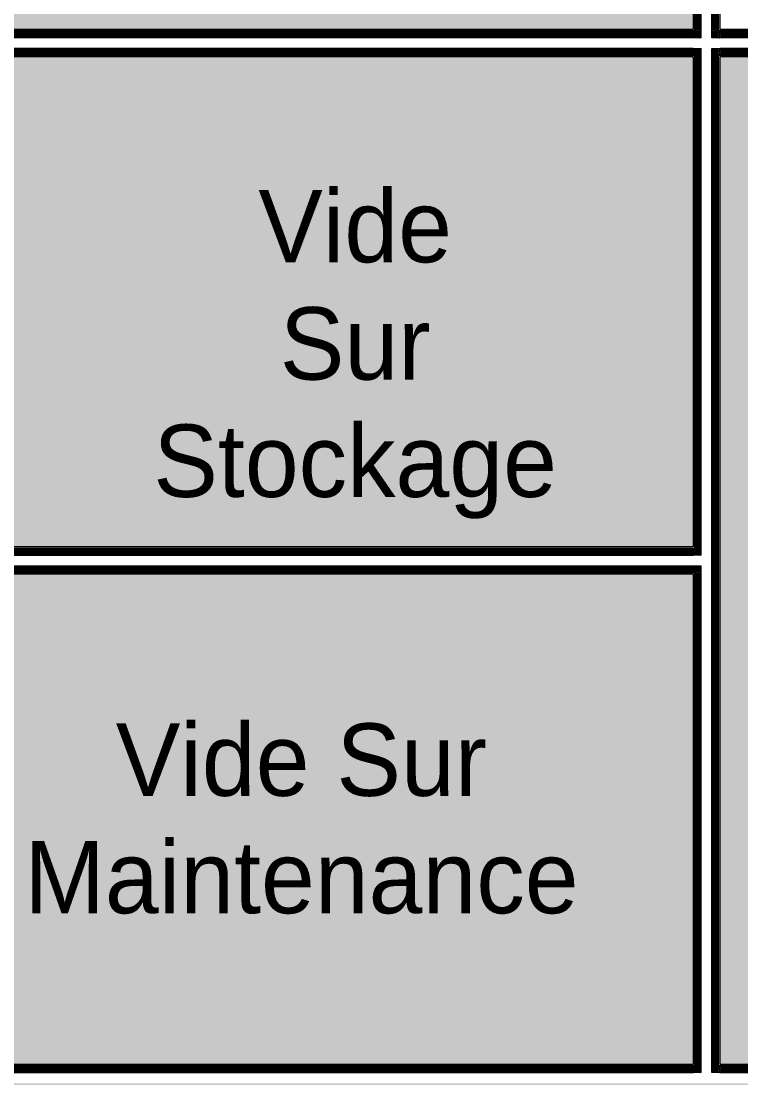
# Model space of a CAD drawing. Header units: millimetres. Extents: x 141848 to 1648660, y -465012 to -151356.
# Drawn here: x 178335 to 185791, y -216756 to -205809 of the extents above; entities that cross this region are included whole.
import ezdxf

# ---------------------------------------------------------------- set-up
doc = ezdxf.new("R2010")
doc.units = ezdxf.units.MM
doc.header["$MEASUREMENT"] = 0
doc.linetypes.add('Wipeout_Contour', pattern=[1000, 0, -1000])
for name, color, linetype in [('Hachure', 7, 'Continuous'), ('Intérieur - Agencement', 7, 'Continuous'), ('Sols_ Dalles', 7, 'Continuous')]:
    doc.layers.add(name, color=color, linetype=linetype)
doc.styles.add('STYLE_GENERE_1', font='')
doc.styles.get('STYLE_GENERE_1').set_extended_font_data('Agency FB')
pattern_1 = [(45, (0, 0), (-7.0710678, 7.0710678), [])]
pattern_2 = [(45, (0, 175), (-55.68466, 55.68466), [0, -52.5, 0, -78.75]), (110, (175, 175), (74.000794, 26.934086), [0, -38.5, 0, -66.5])]

# ---------------------------------------------------------------- blocks, each defined once
blk = doc.blocks.new('Dalle_24_2', base_point=(177876, -216896))
at = {"layer": 'Sols_ Dalles', "linetype": 'Continuous', "lineweight": 0, "true_color": 0x3f3f3f}
blk.add_hatch(color=250, dxfattribs=at).paths.add_polyline_path([(177876, -216896), (177876, -231396), (185576, -231396), (185576, -216896), (195375, -216896), (195375, -205896), (185576, -205896), (185576, -188411), (177876, -188411), (177876, -205896)])
at = {"layer": 'Sols_ Dalles', "color": 250, "linetype": 'Continuous', "lineweight": 5, "true_color": 0x1f1f1f, "flags": 128}
blk.add_lwpolyline([(177876, -216896), (177876, -231396), (185576, -231396), (185576, -216896), (195375, -216896), (195375, -205896), (185576, -205896), (185576, -188411), (177876, -188411), (177876, -205896)], close=True, dxfattribs=at)
blk = doc.blocks.new('Mur_108_2', base_point=(177876, -205896))
at = {"color": 254, "linetype": 'Wipeout_Contour', "lineweight": 0, "ltscale": 1108694.012287531}
blk.add_wipeout([(185296, -206091), (185296, -206161), (185311, -206161), (185311, -206091)], dxfattribs=at)
at = {"color": 254, "linetype": 'Wipeout_Contour', "lineweight": 0, "ltscale": 1109402.952249609}
blk.add_wipeout([(185561, -206091), (185561, -206161), (185576, -206161), (185576, -206091)], dxfattribs=at)
at = {"linetype": 'Continuous', "lineweight": 5, "true_color": 0x5f5f5f}
h = blk.add_hatch(dxfattribs=at)
h.set_pattern_fill('Briques_terre_cuite__int_94', color=251, style=0, pattern_type=2)
h.set_pattern_definition(pattern_1)
h.paths.add_polyline_path([(185296, -206091), (185296, -206161), (185311, -206161), (185311, -206091)])
h = blk.add_hatch(dxfattribs=at)
h.set_pattern_fill('Briques_terre_cuite__int_94', color=251, style=0, pattern_type=2)
h.set_pattern_definition(pattern_1)
h.paths.add_polyline_path([(185561, -206091), (185561, -206161), (185576, -206161), (185576, -206091)])
at = {"color": 254, "linetype": 'Wipeout_Contour', "lineweight": 0, "ltscale": 1108426.32316361}
blk.add_wipeout([(185296, -205981), (185296, -206091), (185311, -206091), (185311, -205981)], dxfattribs=at)
at = {"color": 254, "linetype": 'Wipeout_Contour', "lineweight": 0, "ltscale": 1109135.434237091}
blk.add_wipeout([(185561, -205981), (185561, -206091), (185576, -206091), (185576, -205981)], dxfattribs=at)
at = {"color": 254, "linetype": 'Wipeout_Contour', "lineweight": 0, "ltscale": 1099357.708882553}
blk.add_wipeout([(178156, -206176), (185296, -206176), (185296, -206161), (178156, -206161)], dxfattribs=at)
at = {"color": 254, "linetype": 'Wipeout_Contour', "lineweight": 0, "ltscale": 1115149.026821934}
blk.add_wipeout([(189736, -206161), (185576, -206161), (185576, -206176), (189736, -206176)], dxfattribs=at)
at = {"linetype": 'Continuous', "lineweight": 5, "true_color": 0x5f5f5f}
h = blk.add_hatch(dxfattribs=at)
h.set_pattern_fill('Enduit_0002', color=251, style=0, pattern_type=2)
h.set_pattern_definition(pattern_2)
h.paths.add_polyline_path([(178156, -206176), (185296, -206176), (185296, -206161), (178156, -206161)])
h = blk.add_hatch(dxfattribs=at)
h.set_pattern_fill('Enduit_0002', color=251, style=0, pattern_type=2)
h.set_pattern_definition(pattern_2)
h.paths.add_polyline_path([(189736, -206161), (185576, -206161), (185576, -206176), (189736, -206176)])
at = {"color": 254, "linetype": 'Wipeout_Contour', "lineweight": 0, "ltscale": 1108158.674561776}
blk.add_wipeout([(185296, -205911), (185296, -205981), (185311, -205981), (185311, -205911)], dxfattribs=at)
at = {"color": 254, "linetype": 'Wipeout_Contour', "lineweight": 0, "ltscale": 1108867.956784953}
blk.add_wipeout([(185561, -205911), (185561, -205981), (185576, -205981), (185576, -205911)], dxfattribs=at)
at = {"linetype": 'Continuous', "lineweight": 5, "true_color": 0x5f5f5f}
h = blk.add_hatch(dxfattribs=at)
h.set_pattern_fill('Briques_terre_cuite__int_94', color=251, style=0, pattern_type=2)
h.set_pattern_definition(pattern_1)
h.paths.add_polyline_path([(185296, -205911), (185296, -205981), (185311, -205981), (185311, -205911)])
h = blk.add_hatch(dxfattribs=at)
h.set_pattern_fill('Briques_terre_cuite__int_94', color=251, style=0, pattern_type=2)
h.set_pattern_definition(pattern_1)
h.paths.add_polyline_path([(185561, -205911), (185561, -205981), (185576, -205981), (185576, -205911)])
at = {"color": 254, "linetype": 'Wipeout_Contour', "lineweight": 0, "ltscale": 1098216.086922957}
blk.add_wipeout([(177891, -205911), (185296, -205911), (185296, -205896), (177891, -205896)], dxfattribs=at)
at = {"color": 254, "linetype": 'Wipeout_Contour', "lineweight": 0, "ltscale": 1117029.776421002}
blk.add_wipeout([(191696, -205896), (185576, -205896), (185576, -205911), (191696, -205911)], dxfattribs=at)
at = {"color": 254, "linetype": 'Wipeout_Contour', "lineweight": 0, "ltscale": 1108540.015582479}
blk.add_wipeout([(185311, -205981), (185311, -206091), (185381, -206091), (185381, -205981)], dxfattribs=at)
at = {"color": 254, "linetype": 'Wipeout_Contour', "lineweight": 0, "ltscale": 1109021.675944548}
blk.add_wipeout([(185491, -205981), (185491, -206091), (185561, -206091), (185561, -205981)], dxfattribs=at)
at = {"linetype": 'Continuous', "lineweight": 5, "true_color": 0x5f5f5f}
h = blk.add_hatch(dxfattribs=at)
h.set_pattern_fill('Enduit_0002', color=251, style=0, pattern_type=2)
h.set_pattern_definition(pattern_2)
h.paths.add_polyline_path([(177891, -205911), (185296, -205911), (185296, -205896), (177891, -205896)])
h = blk.add_hatch(dxfattribs=at)
h.set_pattern_fill('Enduit_0002', color=251, style=0, pattern_type=2)
h.set_pattern_definition(pattern_2)
h.paths.add_polyline_path([(191696, -205896), (185576, -205896), (185576, -205911), (191696, -205911)])
at = {"color": 254, "linetype": 'Wipeout_Contour', "lineweight": 0, "ltscale": 1098435.124131426}
blk.add_wipeout([(177961, -205981), (185296, -205981), (185296, -205911), (177961, -205911)], dxfattribs=at)
at = {"color": 254, "linetype": 'Wipeout_Contour', "lineweight": 0, "ltscale": 1117175.578457477}
blk.add_wipeout([(191711, -205911), (185576, -205911), (185576, -205981), (191711, -205981)], dxfattribs=at)
at = {"linetype": 'Continuous', "lineweight": 5, "true_color": 0x5f5f5f}
h = blk.add_hatch(dxfattribs=at)
h.set_pattern_fill('Briques_terre_cuite__int_94', color=251, style=0, pattern_type=2)
h.set_pattern_definition(pattern_1)
h.paths.add_polyline_path([(177961, -205981), (185296, -205981), (185296, -205911), (177961, -205911)])
h = blk.add_hatch(dxfattribs=at)
h.set_pattern_fill('Briques_terre_cuite__int_94', color=251, style=0, pattern_type=2)
h.set_pattern_definition(pattern_1)
h.paths.add_polyline_path([(191711, -205911), (185576, -205911), (185576, -205981), (191711, -205981)])
at = {"color": 7, "linetype": 'Continuous', "lineweight": 5}
for p, q in [((185296, -205911), (177961, -205911)), ((185311, -205911), (185296, -205911)), ((185576, -205911), (185561, -205911)), ((191711, -205911), (185576, -205911))]:
    blk.add_line(p, q, dxfattribs=at)
at = {"color": 7, "linetype": 'Continuous', "lineweight": 5, "flags": 128}
for points in [[(185296, -205896), (177876, -205896)], [(191696, -205896), (185576, -205896)]]:
    blk.add_lwpolyline(points, dxfattribs=at)
at = {"color": 254, "linetype": 'Wipeout_Contour', "lineweight": 0, "ltscale": 1098848.993650395}
blk.add_wipeout([(178071, -206091), (185296, -206091), (185296, -205981), (178071, -205981)], dxfattribs=at)
at = {"color": 254, "linetype": 'Wipeout_Contour', "lineweight": 0, "ltscale": 1114872.31334675}
blk.add_wipeout([(189821, -205981), (185576, -205981), (185576, -206091), (189821, -206091)], dxfattribs=at)
at = {"color": 7, "linetype": 'Continuous', "lineweight": 5}
for p, q in [((185296, -205981), (178071, -205981)), ((185311, -205981), (185296, -205981)), ((185381, -205981), (185311, -205981)), ((185561, -205981), (185491, -205981)), ((185576, -205981), (185561, -205981)), ((189821, -205981), (185576, -205981))]:
    blk.add_line(p, q, dxfattribs=at)
at = {"color": 254, "linetype": 'Wipeout_Contour', "lineweight": 0, "ltscale": 1099210.568425837}
blk.add_wipeout([(178141, -206161), (185296, -206161), (185296, -206091), (178141, -206091)], dxfattribs=at)
at = {"color": 254, "linetype": 'Wipeout_Contour', "lineweight": 0, "ltscale": 1115043.633394745}
blk.add_wipeout([(189751, -206091), (185576, -206091), (185576, -206161), (189751, -206161)], dxfattribs=at)
at = {"linetype": 'Continuous', "lineweight": 5, "true_color": 0x5f5f5f}
h = blk.add_hatch(dxfattribs=at)
h.set_pattern_fill('Briques_terre_cuite__int_94', color=251, style=0, pattern_type=2)
h.set_pattern_definition(pattern_1)
h.paths.add_polyline_path([(178141, -206161), (185296, -206161), (185296, -206091), (178141, -206091)])
h = blk.add_hatch(dxfattribs=at)
h.set_pattern_fill('Briques_terre_cuite__int_94', color=251, style=0, pattern_type=2)
h.set_pattern_definition(pattern_1)
h.paths.add_polyline_path([(189751, -206091), (185576, -206091), (185576, -206161), (189751, -206161)])
at = {"color": 7, "linetype": 'Continuous', "lineweight": 5}
for p, q in [((185296, -206091), (178141, -206091)), ((185296, -206091), (185311, -206091)), ((185311, -206091), (185381, -206091)), ((185491, -206091), (185561, -206091)), ((185561, -206091), (185576, -206091)), ((189751, -206091), (185576, -206091)), ((178141, -206161), (185296, -206161)), ((185296, -206161), (185311, -206161)), ((185561, -206161), (185576, -206161)), ((185576, -206161), (189751, -206161))]:
    blk.add_line(p, q, dxfattribs=at)
at = {"color": 7, "linetype": 'Continuous', "lineweight": 5, "flags": 128}
for points in [[(178156, -206176), (185296, -206176)], [(185576, -206176), (189736, -206176)]]:
    blk.add_lwpolyline(points, dxfattribs=at)
blk = doc.blocks.new('Mur_110_2', base_point=(195375, -216896))
at = {"color": 254, "linetype": 'Wipeout_Contour', "lineweight": 0, "ltscale": 1140669.123394106}
blk.add_wipeout([(185296, -216701), (185296, -216811), (185311, -216811), (185311, -216701)], dxfattribs=at)
at = {"color": 254, "linetype": 'Wipeout_Contour', "lineweight": 0, "ltscale": 1141358.20260888}
blk.add_wipeout([(185561, -216701), (185561, -216811), (185576, -216811), (185576, -216701)], dxfattribs=at)
at = {"color": 254, "linetype": 'Wipeout_Contour', "lineweight": 0, "ltscale": 1140395.506088906}
blk.add_wipeout([(185296, -216631), (185296, -216701), (185311, -216701), (185311, -216631)], dxfattribs=at)
at = {"color": 254, "linetype": 'Wipeout_Contour', "lineweight": 0, "ltscale": 1141084.750527123}
blk.add_wipeout([(185561, -216631), (185561, -216701), (185576, -216701), (185576, -216631)], dxfattribs=at)
at = {"linetype": 'Continuous', "lineweight": 5, "true_color": 0x5f5f5f}
h = blk.add_hatch(dxfattribs=at)
h.set_pattern_fill('Briques_terre_cuite__int_94', color=251, style=0, pattern_type=2)
h.set_pattern_definition(pattern_1)
h.paths.add_polyline_path([(185296, -216631), (185296, -216701), (185311, -216701), (185311, -216631)])
h = blk.add_hatch(dxfattribs=at)
h.set_pattern_fill('Briques_terre_cuite__int_94', color=251, style=0, pattern_type=2)
h.set_pattern_definition(pattern_1)
h.paths.add_polyline_path([(185561, -216631), (185561, -216701), (185576, -216701), (185576, -216631)])
at = {"color": 254, "linetype": 'Wipeout_Contour', "lineweight": 0, "ltscale": 1131068.87650674}
blk.add_wipeout([(178156, -216631), (185296, -216631), (185296, -216616), (178156, -216616)], dxfattribs=at)
at = {"color": 254, "linetype": 'Wipeout_Contour', "lineweight": 0, "ltscale": 1146422.060682625}
blk.add_wipeout([(189736, -216616), (185576, -216616), (185576, -216631), (189736, -216631)], dxfattribs=at)
at = {"color": 254, "linetype": 'Wipeout_Contour', "lineweight": 0, "ltscale": 1140779.602637975}
blk.add_wipeout([(185311, -216701), (185311, -216811), (185381, -216811), (185381, -216701)], dxfattribs=at)
at = {"color": 254, "linetype": 'Wipeout_Contour', "lineweight": 0, "ltscale": 1141247.656454093}
blk.add_wipeout([(185491, -216701), (185491, -216811), (185561, -216811), (185561, -216701)], dxfattribs=at)
at = {"linetype": 'Continuous', "lineweight": 5, "true_color": 0x5f5f5f}
h = blk.add_hatch(dxfattribs=at)
h.set_pattern_fill('Enduit_0002', color=251, style=0, pattern_type=2)
h.set_pattern_definition(pattern_2)
h.paths.add_polyline_path([(178156, -216631), (185296, -216631), (185296, -216616), (178156, -216616)])
h = blk.add_hatch(dxfattribs=at)
h.set_pattern_fill('Enduit_0002', color=251, style=0, pattern_type=2)
h.set_pattern_definition(pattern_2)
h.paths.add_polyline_path([(189736, -216616), (185576, -216616), (185576, -216631), (189736, -216631)])
at = {"color": 254, "linetype": 'Wipeout_Contour', "lineweight": 0, "ltscale": 1131367.05850493}
blk.add_wipeout([(178071, -216811), (185296, -216811), (185296, -216701), (178071, -216701)], dxfattribs=at)
at = {"color": 254, "linetype": 'Wipeout_Contour', "lineweight": 0, "ltscale": 1146934.702504842}
blk.add_wipeout([(189821, -216701), (185576, -216701), (185576, -216811), (189821, -216811)], dxfattribs=at)
at = {"color": 254, "linetype": 'Wipeout_Contour', "lineweight": 0, "ltscale": 1131180.07473482}
blk.add_wipeout([(178141, -216701), (185296, -216701), (185296, -216631), (178141, -216631)], dxfattribs=at)
at = {"color": 254, "linetype": 'Wipeout_Contour', "lineweight": 0, "ltscale": 1146570.327144492}
blk.add_wipeout([(189751, -216631), (185576, -216631), (185576, -216701), (189751, -216701)], dxfattribs=at)
at = {"linetype": 'Continuous', "lineweight": 5, "true_color": 0x5f5f5f}
h = blk.add_hatch(dxfattribs=at)
h.set_pattern_fill('Briques_terre_cuite__int_94', color=251, style=0, pattern_type=2)
h.set_pattern_definition(pattern_1)
h.paths.add_polyline_path([(178141, -216701), (185296, -216701), (185296, -216631), (178141, -216631)])
h = blk.add_hatch(dxfattribs=at)
h.set_pattern_fill('Briques_terre_cuite__int_94', color=251, style=0, pattern_type=2)
h.set_pattern_definition(pattern_1)
h.paths.add_polyline_path([(189751, -216631), (185576, -216631), (185576, -216701), (189751, -216701)])
at = {"color": 7, "linetype": 'Continuous', "lineweight": 5}
for p, q in [((185296, -216631), (178141, -216631)), ((185311, -216631), (185296, -216631)), ((185576, -216631), (185561, -216631)), ((189751, -216631), (185576, -216631)), ((178141, -216701), (185296, -216701)), ((185311, -216701), (185296, -216701)), ((185381, -216701), (185311, -216701)), ((185561, -216701), (185491, -216701)), ((185576, -216701), (185561, -216701)), ((185576, -216701), (189751, -216701))]:
    blk.add_line(p, q, dxfattribs=at)
at = {"color": 7, "linetype": 'Continuous', "lineweight": 5, "flags": 128}
for points in [[(185296, -216616), (178156, -216616)], [(189736, -216616), (185576, -216616)]]:
    blk.add_lwpolyline(points, dxfattribs=at)
blk = doc.blocks.new('Mur_117_2', base_point=(185576, -211396))
at = {"color": 254, "linetype": 'Wipeout_Contour', "lineweight": 0, "ltscale": 1105526.259335811}
blk.add_wipeout([(178156, -211341), (178156, -211271), (178141, -211271), (178141, -211341)], dxfattribs=at)
at = {"color": 254, "linetype": 'Wipeout_Contour', "lineweight": 0, "ltscale": 1124729.631524595}
blk.add_wipeout([(185296, -211451), (185296, -211521), (185311, -211521), (185311, -211451)], dxfattribs=at)
at = {"linetype": 'Continuous', "lineweight": 5, "true_color": 0x5f5f5f}
h = blk.add_hatch(dxfattribs=at)
h.set_pattern_fill('Briques_terre_cuite__int_94', color=251, style=0, pattern_type=2)
h.set_pattern_definition(pattern_1)
h.paths.add_polyline_path([(178156, -211341), (178156, -211271), (178141, -211271), (178141, -211341)])
h = blk.add_hatch(dxfattribs=at)
h.set_pattern_fill('Briques_terre_cuite__int_94', color=251, style=0, pattern_type=2)
h.set_pattern_definition(pattern_1)
h.paths.add_polyline_path([(185296, -211451), (185296, -211521), (185311, -211521), (185311, -211451)])
at = {"color": 254, "linetype": 'Wipeout_Contour', "lineweight": 0, "ltscale": 1105801.524613}
blk.add_wipeout([(178156, -211451), (178156, -211341), (178141, -211341), (178141, -211451)], dxfattribs=at)
at = {"color": 254, "linetype": 'Wipeout_Contour', "lineweight": 0, "ltscale": 1124458.89558667}
blk.add_wipeout([(185296, -211341), (185296, -211451), (185311, -211451), (185311, -211341)], dxfattribs=at)
at = {"color": 254, "linetype": 'Wipeout_Contour', "lineweight": 0, "ltscale": 1124188.198458556}
blk.add_wipeout([(185296, -211271), (185296, -211341), (185311, -211341), (185311, -211271)], dxfattribs=at)
at = {"color": 254, "linetype": 'Wipeout_Contour', "lineweight": 0, "ltscale": 1106076.827601532}
blk.add_wipeout([(178156, -211521), (178156, -211451), (178141, -211451), (178141, -211521)], dxfattribs=at)
at = {"linetype": 'Continuous', "lineweight": 5, "true_color": 0x5f5f5f}
h = blk.add_hatch(dxfattribs=at)
h.set_pattern_fill('Briques_terre_cuite__int_94', color=251, style=0, pattern_type=2)
h.set_pattern_definition(pattern_1)
h.paths.add_polyline_path([(185296, -211271), (185296, -211341), (185311, -211341), (185311, -211271)])
h = blk.add_hatch(dxfattribs=at)
h.set_pattern_fill('Briques_terre_cuite__int_94', color=251, style=0, pattern_type=2)
h.set_pattern_definition(pattern_1)
h.paths.add_polyline_path([(178156, -211521), (178156, -211451), (178141, -211451), (178141, -211521)])
at = {"color": 254, "linetype": 'Wipeout_Contour', "lineweight": 0, "ltscale": 1114728.128493999}
blk.add_wipeout([(185296, -211256), (178156, -211256), (178156, -211271), (185296, -211271)], dxfattribs=at)
at = {"color": 254, "linetype": 'Wipeout_Contour', "lineweight": 0, "ltscale": 1105691.987195035}
blk.add_wipeout([(178141, -211451), (178141, -211341), (178071, -211341), (178071, -211451)], dxfattribs=at)
at = {"color": 254, "linetype": 'Wipeout_Contour', "lineweight": 0, "ltscale": 1124570.967242918}
blk.add_wipeout([(185311, -211341), (185311, -211451), (185381, -211451), (185381, -211341)], dxfattribs=at)
at = {"color": 254, "linetype": 'Wipeout_Contour', "lineweight": 0, "ltscale": 1115531.962706978}
blk.add_wipeout([(178156, -211536), (185296, -211536), (185296, -211521), (178156, -211521)], dxfattribs=at)
at = {"linetype": 'Continuous', "lineweight": 5, "true_color": 0x5f5f5f}
h = blk.add_hatch(dxfattribs=at)
h.set_pattern_fill('Enduit_0002', color=251, style=0, pattern_type=2)
h.set_pattern_definition(pattern_2)
h.paths.add_polyline_path([(185296, -211256), (178156, -211256), (178156, -211271), (185296, -211271)])
h = blk.add_hatch(dxfattribs=at)
h.set_pattern_fill('Enduit_0002', color=251, style=0, pattern_type=2)
h.set_pattern_definition(pattern_2)
h.paths.add_polyline_path([(178156, -211536), (185296, -211536), (185296, -211521), (178156, -211521)])
at = {"color": 254, "linetype": 'Wipeout_Contour', "lineweight": 0, "ltscale": 1115403.020742392}
blk.add_wipeout([(178156, -211521), (185296, -211521), (185296, -211451), (178156, -211451)], dxfattribs=at)
at = {"linetype": 'Continuous', "lineweight": 5, "true_color": 0x5f5f5f}
h = blk.add_hatch(dxfattribs=at)
h.set_pattern_fill('Briques_terre_cuite__int_94', color=251, style=0, pattern_type=2)
h.set_pattern_definition(pattern_1)
h.paths.add_polyline_path([(178156, -211521), (185296, -211521), (185296, -211451), (178156, -211451)])
at = {"color": 7, "linetype": 'Continuous', "lineweight": 5}
for p, q in [((178141, -211521), (178156, -211521)), ((178156, -211521), (185296, -211521)), ((185296, -211521), (185311, -211521))]:
    blk.add_line(p, q, dxfattribs=at)
at = {"color": 7, "linetype": 'Continuous', "lineweight": 5, "flags": 128}
blk.add_lwpolyline([(178156, -211536), (185296, -211536)], dxfattribs=at)
at = {"color": 254, "linetype": 'Wipeout_Contour', "lineweight": 0, "ltscale": 1115130.001308921}
blk.add_wipeout([(178156, -211451), (185296, -211451), (185296, -211341), (178156, -211341)], dxfattribs=at)
at = {"color": 7, "linetype": 'Continuous', "lineweight": 5}
for p, q in [((178071, -211451), (178141, -211451)), ((178141, -211451), (178156, -211451)), ((178156, -211451), (185296, -211451)), ((185296, -211451), (185311, -211451)), ((185311, -211451), (185381, -211451))]:
    blk.add_line(p, q, dxfattribs=at)
at = {"color": 254, "linetype": 'Wipeout_Contour', "lineweight": 0, "ltscale": 1114857.020136079}
blk.add_wipeout([(178156, -211341), (185296, -211341), (185296, -211271), (178156, -211271)], dxfattribs=at)
at = {"linetype": 'Continuous', "lineweight": 5, "true_color": 0x5f5f5f}
h = blk.add_hatch(dxfattribs=at)
h.set_pattern_fill('Briques_terre_cuite__int_94', color=251, style=0, pattern_type=2)
h.set_pattern_definition(pattern_1)
h.paths.add_polyline_path([(178156, -211341), (185296, -211341), (185296, -211271), (178156, -211271)])
at = {"color": 7, "linetype": 'Continuous', "lineweight": 5}
for p, q in [((178156, -211271), (178141, -211271)), ((185296, -211271), (178156, -211271)), ((185311, -211271), (185296, -211271)), ((178141, -211341), (178071, -211341)), ((178156, -211341), (178141, -211341)), ((178156, -211341), (185296, -211341)), ((185311, -211341), (185296, -211341)), ((185381, -211341), (185311, -211341))]:
    blk.add_line(p, q, dxfattribs=at)
at = {"color": 7, "linetype": 'Continuous', "lineweight": 5, "flags": 128}
blk.add_lwpolyline([(185296, -211256), (178156, -211256)], dxfattribs=at)
blk = doc.blocks.new('Mur_197_2', base_point=(185576, -200101))
at = {"color": 254, "linetype": 'Wipeout_Contour', "lineweight": 0, "ltscale": 1108032.302031962}
blk.add_wipeout([(185296, -205896), (185296, -205911), (185311, -205911), (185311, -205896)], dxfattribs=at)
at = {"color": 254, "linetype": 'Wipeout_Contour', "lineweight": 0, "ltscale": 1108741.665091976}
blk.add_wipeout([(185561, -205896), (185561, -205911), (185576, -205911), (185576, -205896)], dxfattribs=at)
at = {"color": 254, "linetype": 'Wipeout_Contour', "lineweight": 0, "ltscale": 1124060.385624711}
blk.add_wipeout([(185296, -211256), (185296, -211271), (185311, -211271), (185311, -211256)], dxfattribs=at)
at = {"color": 254, "linetype": 'Wipeout_Contour', "lineweight": 0, "ltscale": 1140266.313593125}
blk.add_wipeout([(185296, -216616), (185296, -216631), (185311, -216631), (185311, -216616)], dxfattribs=at)
at = {"color": 254, "linetype": 'Wipeout_Contour', "lineweight": 0, "ltscale": 1140955.636070018}
blk.add_wipeout([(185561, -216616), (185561, -216631), (185576, -216631), (185576, -216616)], dxfattribs=at)
at = {"linetype": 'Continuous', "lineweight": 5, "true_color": 0x5f5f5f}
h = blk.add_hatch(dxfattribs=at)
h.set_pattern_fill('Enduit_0002', color=251, style=0, pattern_type=2)
h.set_pattern_definition(pattern_2)
h.paths.add_polyline_path([(185296, -205896), (185296, -205911), (185311, -205911), (185311, -205896)])
h = blk.add_hatch(dxfattribs=at)
h.set_pattern_fill('Enduit_0002', color=251, style=0, pattern_type=2)
h.set_pattern_definition(pattern_2)
h.paths.add_polyline_path([(185561, -205896), (185561, -205911), (185576, -205911), (185576, -205896)])
h = blk.add_hatch(dxfattribs=at)
h.set_pattern_fill('Enduit_0002', color=251, style=0, pattern_type=2)
h.set_pattern_definition(pattern_2)
h.paths.add_polyline_path([(185296, -211256), (185296, -211271), (185311, -211271), (185311, -211256)])
h = blk.add_hatch(dxfattribs=at)
h.set_pattern_fill('Enduit_0002', color=251, style=0, pattern_type=2)
h.set_pattern_definition(pattern_2)
h.paths.add_polyline_path([(185296, -216616), (185296, -216631), (185311, -216631), (185311, -216616)])
h = blk.add_hatch(dxfattribs=at)
h.set_pattern_fill('Enduit_0002', color=251, style=0, pattern_type=2)
h.set_pattern_definition(pattern_2)
h.paths.add_polyline_path([(185561, -216616), (185561, -216631), (185576, -216631), (185576, -216616)])
at = {"color": 254, "linetype": 'Wipeout_Contour', "lineweight": 0, "ltscale": 1099450.289551988}
blk.add_wipeout([(185311, -205896), (185311, -200101), (185296, -200101), (185296, -205896)], dxfattribs=at)
at = {"color": 254, "linetype": 'Wipeout_Contour', "lineweight": 0, "ltscale": 1100575.970566838}
blk.add_wipeout([(185561, -200381), (185561, -205896), (185576, -205896), (185576, -200381)], dxfattribs=at)
at = {"color": 254, "linetype": 'Wipeout_Contour', "lineweight": 0, "ltscale": 1116440.300172366}
blk.add_wipeout([(185296, -206176), (185296, -211256), (185311, -211256), (185311, -206176)], dxfattribs=at)
at = {"color": 254, "linetype": 'Wipeout_Contour', "lineweight": 0, "ltscale": 1125242.242337045}
blk.add_wipeout([(185561, -206176), (185561, -216616), (185576, -216616), (185576, -206176)], dxfattribs=at)
at = {"color": 254, "linetype": 'Wipeout_Contour', "lineweight": 0, "ltscale": 1132561.79772521}
blk.add_wipeout([(185296, -211536), (185296, -216616), (185311, -216616), (185311, -211536)], dxfattribs=at)
at = {"linetype": 'Continuous', "lineweight": 5, "true_color": 0x5f5f5f}
h = blk.add_hatch(dxfattribs=at)
h.set_pattern_fill('Enduit_0002', color=251, style=0, pattern_type=2)
h.set_pattern_definition(pattern_2)
h.paths.add_polyline_path([(185311, -205896), (185311, -200101), (185296, -200101), (185296, -205896)])
h = blk.add_hatch(dxfattribs=at)
h.set_pattern_fill('Enduit_0002', color=251, style=0, pattern_type=2)
h.set_pattern_definition(pattern_2)
h.paths.add_polyline_path([(185561, -200381), (185561, -205896), (185576, -205896), (185576, -200381)])
h = blk.add_hatch(dxfattribs=at)
h.set_pattern_fill('Enduit_0002', color=251, style=0, pattern_type=2)
h.set_pattern_definition(pattern_2)
h.paths.add_polyline_path([(185296, -206176), (185296, -211256), (185311, -211256), (185311, -206176)])
h = blk.add_hatch(dxfattribs=at)
h.set_pattern_fill('Enduit_0002', color=251, style=0, pattern_type=2)
h.set_pattern_definition(pattern_2)
h.paths.add_polyline_path([(185561, -206176), (185561, -216616), (185576, -216616), (185576, -206176)])
h = blk.add_hatch(dxfattribs=at)
h.set_pattern_fill('Enduit_0002', color=251, style=0, pattern_type=2)
h.set_pattern_definition(pattern_2)
h.paths.add_polyline_path([(185296, -211536), (185296, -216616), (185311, -216616), (185311, -211536)])
at = {"color": 254, "linetype": 'Wipeout_Contour', "lineweight": 0, "ltscale": 1108754.171048852}
blk.add_wipeout([(185491, -205911), (185491, -205981), (185561, -205981), (185561, -205911)], dxfattribs=at)
at = {"color": 254, "linetype": 'Wipeout_Contour', "lineweight": 0, "ltscale": 1108820.438114642}
blk.add_wipeout([(185296, -206161), (185296, -206176), (185311, -206176), (185311, -206161)], dxfattribs=at)
at = {"color": 254, "linetype": 'Wipeout_Contour', "lineweight": 0, "ltscale": 1109529.297290263}
blk.add_wipeout([(185561, -206161), (185561, -206176), (185576, -206176), (185576, -206161)], dxfattribs=at)
at = {"color": 254, "linetype": 'Wipeout_Contour', "lineweight": 0, "ltscale": 1124857.495403426}
blk.add_wipeout([(185296, -211521), (185296, -211536), (185311, -211536), (185311, -211521)], dxfattribs=at)
at = {"color": 254, "linetype": 'Wipeout_Contour', "lineweight": 0, "ltscale": 1140974.177878002}
blk.add_wipeout([(185491, -216631), (185491, -216701), (185561, -216701), (185561, -216631)], dxfattribs=at)
at = {"linetype": 'Continuous', "lineweight": 5, "true_color": 0x5f5f5f}
h = blk.add_hatch(dxfattribs=at)
h.set_pattern_fill('Briques_terre_cuite__int_94', color=251, style=0, pattern_type=2)
h.set_pattern_definition(pattern_1)
h.paths.add_polyline_path([(185491, -205911), (185491, -205981), (185561, -205981), (185561, -205911)])
h = blk.add_hatch(dxfattribs=at)
h.set_pattern_fill('Enduit_0002', color=251, style=0, pattern_type=2)
h.set_pattern_definition(pattern_2)
h.paths.add_polyline_path([(185296, -206161), (185296, -206176), (185311, -206176), (185311, -206161)])
h = blk.add_hatch(dxfattribs=at)
h.set_pattern_fill('Enduit_0002', color=251, style=0, pattern_type=2)
h.set_pattern_definition(pattern_2)
h.paths.add_polyline_path([(185561, -206161), (185561, -206176), (185576, -206176), (185576, -206161)])
h = blk.add_hatch(dxfattribs=at)
h.set_pattern_fill('Enduit_0002', color=251, style=0, pattern_type=2)
h.set_pattern_definition(pattern_2)
h.paths.add_polyline_path([(185296, -211521), (185296, -211536), (185311, -211536), (185311, -211521)])
h = blk.add_hatch(dxfattribs=at)
h.set_pattern_fill('Briques_terre_cuite__int_94', color=251, style=0, pattern_type=2)
h.set_pattern_definition(pattern_1)
h.paths.add_polyline_path([(185491, -216631), (185491, -216701), (185561, -216701), (185561, -216631)])
at = {"color": 254, "linetype": 'Wipeout_Contour', "lineweight": 0, "ltscale": 1100461.595443218}
blk.add_wipeout([(185491, -200366), (185491, -205911), (185561, -205911), (185561, -200366)], dxfattribs=at)
at = {"color": 254, "linetype": 'Wipeout_Contour', "lineweight": 0, "ltscale": 1125130.576254676}
blk.add_wipeout([(185491, -206161), (185491, -216631), (185561, -216631), (185561, -206161)], dxfattribs=at)
at = {"color": 254, "linetype": 'Wipeout_Contour', "lineweight": 0, "ltscale": 1141013.604110696}
blk.add_wipeout([(185381, -216701), (185381, -216811), (185491, -216811), (185491, -216701)], dxfattribs=at)
at = {"linetype": 'Continuous', "lineweight": 5, "true_color": 0x5f5f5f}
h = blk.add_hatch(dxfattribs=at)
h.set_pattern_fill('Briques_terre_cuite__int_94', color=251, style=0, pattern_type=2)
h.set_pattern_definition(pattern_1)
h.paths.add_polyline_path([(185491, -200366), (185491, -205911), (185561, -205911), (185561, -200366)])
h = blk.add_hatch(dxfattribs=at)
h.set_pattern_fill('Briques_terre_cuite__int_94', color=251, style=0, pattern_type=2)
h.set_pattern_definition(pattern_1)
h.paths.add_polyline_path([(185491, -206161), (185491, -216631), (185561, -216631), (185561, -206161)])
at = {"color": 7, "linetype": 'Continuous', "lineweight": 5}
for p, q in [((185561, -205911), (185561, -200366)), ((185576, -205911), (185561, -205911)), ((185576, -216631), (185561, -216631))]:
    blk.add_line(p, q, dxfattribs=at)
at = {"color": 7, "linetype": 'Continuous', "lineweight": 5, "flags": 128}
blk.add_lwpolyline([(185576, -205896), (185576, -200381)], dxfattribs=at)
at = {"color": 254, "linetype": 'Wipeout_Contour', "lineweight": 0, "ltscale": 1109289.221394491}
blk.add_wipeout([(185491, -206091), (185491, -206161), (185561, -206161), (185561, -206091)], dxfattribs=at)
at = {"color": 254, "linetype": 'Wipeout_Contour', "lineweight": 0, "ltscale": 1132910.088832545}
blk.add_wipeout([(185381, -211451), (185381, -216701), (185491, -216701), (185491, -211451)], dxfattribs=at)
at = {"linetype": 'Continuous', "lineweight": 5, "true_color": 0x5f5f5f}
h = blk.add_hatch(dxfattribs=at)
h.set_pattern_fill('Briques_terre_cuite__int_94', color=251, style=0, pattern_type=2)
h.set_pattern_definition(pattern_1)
h.paths.add_polyline_path([(185491, -206091), (185491, -206161), (185561, -206161), (185561, -206091)])
at = {"color": 7, "linetype": 'Continuous', "lineweight": 5}
for p, q in [((185561, -206161), (185576, -206161)), ((185561, -216631), (185561, -206161)), ((185561, -216701), (185491, -216701))]:
    blk.add_line(p, q, dxfattribs=at)
at = {"color": 7, "linetype": 'Continuous', "lineweight": 5, "flags": 128}
blk.add_lwpolyline([(185576, -216616), (185576, -206176)], dxfattribs=at)
at = {"color": 254, "linetype": 'Wipeout_Contour', "lineweight": 0, "ltscale": 1124808.340555797}
blk.add_wipeout([(185381, -211341), (185381, -211451), (185491, -211451), (185491, -211341)], dxfattribs=at)
at = {"color": 254, "linetype": 'Wipeout_Contour', "lineweight": 0, "ltscale": 1140506.011834636}
blk.add_wipeout([(185311, -216631), (185311, -216701), (185381, -216701), (185381, -216631)], dxfattribs=at)
at = {"linetype": 'Continuous', "lineweight": 5, "true_color": 0x5f5f5f}
h = blk.add_hatch(dxfattribs=at)
h.set_pattern_fill('Briques_terre_cuite__int_94', color=251, style=0, pattern_type=2)
h.set_pattern_definition(pattern_1)
h.paths.add_polyline_path([(185311, -216631), (185311, -216701), (185381, -216701), (185381, -216631)])
at = {"color": 7, "linetype": 'Continuous', "lineweight": 5}
for p, q in [((185491, -216701), (185491, -211451)), ((185381, -216701), (185311, -216701))]:
    blk.add_line(p, q, dxfattribs=at)
at = {"color": 254, "linetype": 'Wipeout_Contour', "lineweight": 0, "ltscale": 1116793.658097012}
blk.add_wipeout([(185381, -206091), (185381, -211341), (185491, -211341), (185491, -206091)], dxfattribs=at)
at = {"color": 7, "linetype": 'Continuous', "lineweight": 5}
blk.add_line((185491, -211451), (185491, -211341), dxfattribs=at)
at = {"color": 254, "linetype": 'Wipeout_Contour', "lineweight": 0, "ltscale": 1108780.82072231}
blk.add_wipeout([(185381, -205981), (185381, -206091), (185491, -206091), (185491, -205981)], dxfattribs=at)
at = {"color": 254, "linetype": 'Wipeout_Contour', "lineweight": 0, "ltscale": 1124300.297095052}
blk.add_wipeout([(185311, -211271), (185311, -211341), (185381, -211341), (185381, -211271)], dxfattribs=at)
at = {"color": 254, "linetype": 'Wipeout_Contour', "lineweight": 0, "ltscale": 1132673.3041514}
blk.add_wipeout([(185311, -211521), (185311, -216631), (185381, -216631), (185381, -211521)], dxfattribs=at)
at = {"linetype": 'Continuous', "lineweight": 5, "true_color": 0x5f5f5f}
h = blk.add_hatch(dxfattribs=at)
h.set_pattern_fill('Briques_terre_cuite__int_94', color=251, style=0, pattern_type=2)
h.set_pattern_definition(pattern_1)
h.paths.add_polyline_path([(185311, -211271), (185311, -211341), (185381, -211341), (185381, -211271)])
h = blk.add_hatch(dxfattribs=at)
h.set_pattern_fill('Briques_terre_cuite__int_94', color=251, style=0, pattern_type=2)
h.set_pattern_definition(pattern_1)
h.paths.add_polyline_path([(185311, -211521), (185311, -216631), (185381, -216631), (185381, -211521)])
at = {"color": 7, "linetype": 'Continuous', "lineweight": 5}
for p, q in [((185491, -206091), (185561, -206091)), ((185491, -211341), (185491, -206091)), ((185381, -211341), (185311, -211341)), ((185311, -216631), (185296, -216631)), ((185381, -216701), (185381, -216631))]:
    blk.add_line(p, q, dxfattribs=at)
at = {"color": 254, "linetype": 'Wipeout_Contour', "lineweight": 0, "ltscale": 1100220.152209439}
blk.add_wipeout([(185381, -200296), (185381, -205981), (185491, -205981), (185491, -200296)], dxfattribs=at)
at = {"color": 7, "linetype": 'Continuous', "lineweight": 5}
for p, q in [((185491, -205981), (185491, -200296)), ((185561, -205981), (185491, -205981))]:
    blk.add_line(p, q, dxfattribs=at)
at = {"color": 254, "linetype": 'Wipeout_Contour', "lineweight": 0, "ltscale": 1108272.394434156}
blk.add_wipeout([(185311, -205911), (185311, -205981), (185381, -205981), (185381, -205911)], dxfattribs=at)
at = {"color": 254, "linetype": 'Wipeout_Contour', "lineweight": 0, "ltscale": 1116553.423354201}
blk.add_wipeout([(185311, -206161), (185311, -211271), (185381, -211271), (185381, -206161)], dxfattribs=at)
at = {"color": 254, "linetype": 'Wipeout_Contour', "lineweight": 0, "ltscale": 1124841.676206825}
blk.add_wipeout([(185311, -211451), (185311, -211521), (185381, -211521), (185381, -211451)], dxfattribs=at)
at = {"linetype": 'Continuous', "lineweight": 5, "true_color": 0x5f5f5f}
h = blk.add_hatch(dxfattribs=at)
h.set_pattern_fill('Briques_terre_cuite__int_94', color=251, style=0, pattern_type=2)
h.set_pattern_definition(pattern_1)
h.paths.add_polyline_path([(185311, -205911), (185311, -205981), (185381, -205981), (185381, -205911)])
h = blk.add_hatch(dxfattribs=at)
h.set_pattern_fill('Briques_terre_cuite__int_94', color=251, style=0, pattern_type=2)
h.set_pattern_definition(pattern_1)
h.paths.add_polyline_path([(185311, -206161), (185311, -211271), (185381, -211271), (185381, -206161)])
h = blk.add_hatch(dxfattribs=at)
h.set_pattern_fill('Briques_terre_cuite__int_94', color=251, style=0, pattern_type=2)
h.set_pattern_definition(pattern_1)
h.paths.add_polyline_path([(185311, -211451), (185311, -211521), (185381, -211521), (185381, -211451)])
at = {"color": 7, "linetype": 'Continuous', "lineweight": 5}
for p, q in [((185381, -205981), (185311, -205981)), ((185311, -211271), (185296, -211271)), ((185381, -211341), (185381, -211271)), ((185311, -211451), (185381, -211451)), ((185381, -211521), (185381, -211451)), ((185296, -211521), (185311, -211521)), ((185311, -211521), (185311, -216631)), ((185381, -216631), (185381, -211521))]:
    blk.add_line(p, q, dxfattribs=at)
at = {"color": 7, "linetype": 'Continuous', "lineweight": 5, "flags": 128}
blk.add_lwpolyline([(185296, -211536), (185296, -216616)], dxfattribs=at)
at = {"color": 254, "linetype": 'Wipeout_Contour', "lineweight": 0, "ltscale": 1099587.214012255}
blk.add_wipeout([(185381, -205911), (185381, -200101), (185311, -200101), (185311, -205911)], dxfattribs=at)
at = {"color": 254, "linetype": 'Wipeout_Contour', "lineweight": 0, "ltscale": 1108807.67725904}
blk.add_wipeout([(185311, -206091), (185311, -206161), (185381, -206161), (185381, -206091)], dxfattribs=at)
at = {"linetype": 'Continuous', "lineweight": 5, "true_color": 0x5f5f5f}
h = blk.add_hatch(dxfattribs=at)
h.set_pattern_fill('Briques_terre_cuite__int_94', color=251, style=0, pattern_type=2)
h.set_pattern_definition(pattern_1)
h.paths.add_polyline_path([(185381, -205911), (185381, -200101), (185311, -200101), (185311, -205911)])
h = blk.add_hatch(dxfattribs=at)
h.set_pattern_fill('Briques_terre_cuite__int_94', color=251, style=0, pattern_type=2)
h.set_pattern_definition(pattern_1)
h.paths.add_polyline_path([(185311, -206091), (185311, -206161), (185381, -206161), (185381, -206091)])
at = {"color": 7, "linetype": 'Continuous', "lineweight": 5}
for p, q in [((185311, -200101), (185311, -205911)), ((185381, -205911), (185381, -200101)), ((185311, -205911), (185296, -205911)), ((185381, -205981), (185381, -205911)), ((185311, -206091), (185381, -206091)), ((185381, -206161), (185381, -206091)), ((185296, -206161), (185311, -206161)), ((185311, -206161), (185311, -211271)), ((185381, -211271), (185381, -206161))]:
    blk.add_line(p, q, dxfattribs=at)
at = {"color": 7, "linetype": 'Continuous', "lineweight": 5, "flags": 128}
for points in [[(185296, -200101), (185296, -205896)], [(185296, -206176), (185296, -211256)]]:
    blk.add_lwpolyline(points, dxfattribs=at)

msp = doc.modelspace()

# ---------------------------------------------------------------- hatches: boundary and pattern name
at = {"layer": 'Intérieur - Agencement', "linetype": 'Continuous', "lineweight": 5}
for points in [[(178550.043, -206561.94), (184623.112, -206561.94), (179126.145, -207210.054), (178550.043, -211026.726)], [(178550.043, -211938.886), (184623.112, -211938.886), (179126.145, -212587), (178550.043, -216403.672)]]:
    msp.add_hatch(color=9, dxfattribs=at).paths.add_polyline_path(points)

# ---------------------------------------------------------------- block references
at = {"layer": 'Sols_ Dalles', "color": 250, "linetype": 'Continuous', "lineweight": 5, "true_color": 0x1f1f1f}
msp.add_blockref('Dalle_24_2', (177875.542, -216895.57), dxfattribs=at)

# ---------------------------------------------------------------- texts
at = {"layer": 'Hachure', "color": 250, "linetype": 'Continuous', "lineweight": 5, "true_color": 0x1f1f1f, "char_height": 750, "attachment_point": 5, "style": 'STYLE_GENERE_1'}
for s, insert, width, line_spacing_factor in [('\\A1;{\\pqc;\\fAgency FB|b0|i0|c0|p34;Vide Sur \\fAgency FB|b0|i0|c0|p34;Stockage}', (181795.033, -209260.398), 3785.41, 0.972106), ('\\A1;{\\pqc;\\fAgency FB|b0|i0|c0|p34;Vide Sur \\fAgency FB|b0|i0|c0|p34;Maintenance}', (181238.393, -214072.594), 4048.0191, 0.97291)]:
    msp.add_mtext(s, dxfattribs=dict(at, insert=insert, width=width, line_spacing_factor=line_spacing_factor))

# ---------------------------------------------------------------- next in the draw order: block references
at = {"color": 7, "lineweight": 5}
for name, p in [('Mur_108_2', (177875.542, -205895.57)), ('Mur_117_2', (185576.034, -211395.57)), ('Mur_110_2', (195375.042, -216895.57))]:
    msp.add_blockref(name, p, dxfattribs=at)

# ---------------------------------------------------------------- next in the draw order: block references
msp.add_blockref('Mur_197_2', (185576.034, -200100.57), dxfattribs=at)

doc.saveas('drawing.dxf')
